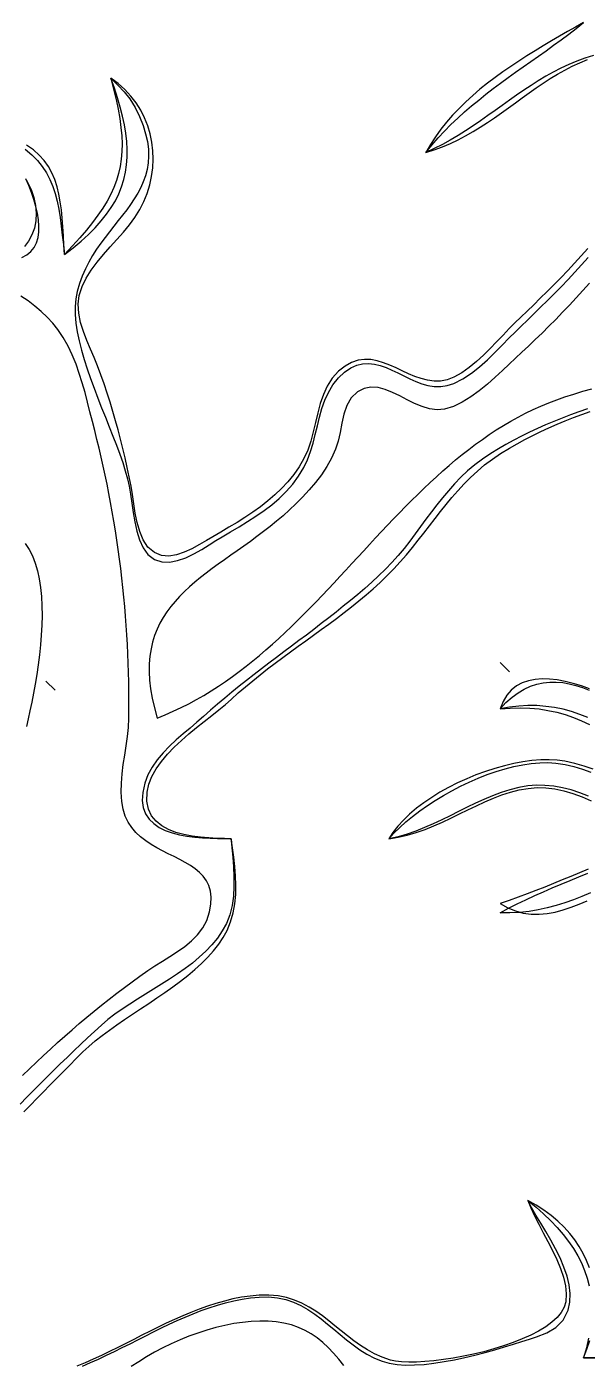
# Model space of a CAD drawing. Extents: x 0 to 411, y 0 to 483.
# Drawn here: x 258.9 to 319.4, y 117.2 to 261.5 of the extents above; entities that cross this region are included whole.
import ezdxf

# ---------------------------------------------------------------- set-up
doc = ezdxf.new("R2010")
doc.units = 0
for name, color, linetype in [('C18', 18, 'CONTINUOUS'), ('C254', 254, 'CONTINUOUS'), ('C27', 27, 'CONTINUOUS'), ('C59', 59, 'CONTINUOUS'), ('C7', 7, 'CONTINUOUS')]:
    doc.layers.add(name, color=color, linetype=linetype)

msp = doc.modelspace()

# ---------------------------------------------------------------- linework, layer by layer
at = {"layer": 'C18'}
for points in [[(320.0703, 258.4337), (319.1605, 258.1625), (318.2749, 257.8469), (317.4113, 257.4908), (316.5672, 257.0978), (315.7402, 256.6717), (314.928, 256.2162), (314.1282, 255.7352), (313.3384, 255.2323), (312.5563, 254.7114), (311.7793, 254.1761), (311.0053, 253.6302), (310.2317, 253.0775), (309.4563, 252.5217), (308.6766, 251.9665), (307.8902, 251.4158), (307.0949, 250.8733), (306.2881, 250.3427), (305.4676, 249.8278), (304.6308, 249.3323), (303.7756, 248.86), (302.8994, 248.4146), (302, 248), (302.6432, 248.794), (303.309, 249.5586), (303.9959, 250.296), (304.7021, 251.0083), (305.4264, 251.6977), (306.167, 252.3663), (306.9225, 253.0163), (307.6914, 253.6499), (308.4721, 254.2691), (309.263, 254.8763), (310.0628, 255.4734), (310.8697, 256.0627), (311.6824, 256.6464), (312.4992, 257.2265), (313.3186, 257.8053), (314.1392, 258.3849), (314.9593, 258.9674), (315.7775, 259.5551), (316.5922, 260.15), (317.4018, 260.7544), (318.2049, 261.3703), (319, 262)], [(258.774, 248.3418), (259.479, 247.7437), (260.0881, 247.1199), (260.61, 246.4688), (261.0529, 245.7885), (261.4254, 245.0774), (261.7358, 244.3336), (261.9927, 243.5555), (262.2044, 242.7413), (262.3795, 241.8892), (262.5263, 240.9976), (262.6533, 240.0646), (262.7689, 239.0884), (262.8817, 238.0675), (263, 237), (263.9486, 237.7253), (264.8191, 238.4467), (265.6131, 239.1659), (266.3323, 239.8849), (266.9783, 240.6055), (267.5528, 241.3297), (268.0575, 242.0592), (268.494, 242.796), (268.8641, 243.542), (269.1693, 244.299), (269.4114, 245.0689), (269.5921, 245.8536), (269.7129, 246.655), (269.7757, 247.475), (269.7819, 248.3154), (269.7334, 249.1781), (269.6317, 250.065), (269.4787, 250.978), (269.2758, 251.9189), (269.0248, 252.8897), (268.7274, 253.8922), (268.3852, 254.9284), (268, 256), (268.7576, 255.2554), (269.4484, 254.5423), (270.0721, 253.7734), (270.628, 252.8618), (271.1054, 251.8614), (271.481, 250.9149), (271.7605, 250.0186), (271.9496, 249.1687), (272.0542, 248.3615), (272.08, 247.5932), (272.0327, 246.8602), (271.9182, 246.1587), (271.7421, 245.4849), (271.5102, 244.8352), (271.2283, 244.2058), (270.9022, 243.593), (270.5376, 242.993), (270.1403, 242.4021), (269.716, 241.8167), (269.2705, 241.2329), (268.8095, 240.647), (268.3389, 240.0554), (267.8643, 239.4542), (267.3916, 238.8398), (266.9265, 238.2084), (266.4747, 237.5563), (266.0421, 236.8798), (265.6343, 236.1751), (265.2571, 235.4384), (264.9164, 234.6662), (264.6178, 233.8546), (264.3672, 233), (264.2167, 232.2153), (264.15, 231.3842), (264.1604, 230.5112), (264.2411, 229.6008), (264.3853, 228.6577), (264.5862, 227.6862), (264.8372, 226.691), (265.1313, 225.6766), (265.4619, 224.6475), (265.8222, 223.6083), (266.2054, 222.5635), (266.6047, 221.5177), (267.0133, 220.4753), (267.4246, 219.441), (267.8317, 218.4192), (268.2279, 217.4146), (268.6063, 216.4315), (268.9603, 215.4747), (269.283, 214.5486), (269.5678, 213.6577), (269.8077, 212.8067), (269.9961, 212), (270.1436, 211.14), (270.2742, 210.187), (270.4111, 209.1792), (270.5778, 208.155), (270.798, 207.1525), (271.0949, 206.21), (271.4921, 205.3657), (272.0131, 204.6581), (272.7165, 204.1131), (273.4954, 203.8474), (274.3294, 203.8175), (275.198, 203.9799), (276.0811, 204.2911), (276.9582, 204.7075), (277.809, 205.1856), (278.6131, 205.682), (279.3502, 206.1531), (280, 206.5555), (280.9239, 207.0977), (281.8469, 207.6427), (282.7612, 208.1985), (283.6591, 208.7733), (284.5329, 209.3753), (285.3747, 210.0126), (286.177, 210.6935), (286.932, 211.426), (287.6318, 212.2184), (288.269, 213.0788), (288.8356, 214.0154), (289.237, 214.8636), (289.5621, 215.7498), (289.8321, 216.6634), (290.0683, 217.5937), (290.2921, 218.53), (290.5246, 219.4617), (290.7872, 220.3781), (291.1011, 221.2685), (291.4877, 222.1223), (291.9682, 222.9288), (292.564, 223.6774), (293.2296, 224.3099), (293.8858, 224.7653), (294.5342, 225.0616), (295.176, 225.2173), (295.8128, 225.2505), (296.446, 225.1795), (297.0772, 225.0226), (297.7076, 224.798), (298.3389, 224.5241), (298.9723, 224.219), (299.6095, 223.9011), (300.2519, 223.5886), (300.9008, 223.2997), (301.5578, 223.0528), (302.2243, 222.8661), (302.9018, 222.7578), (303.5917, 222.7462), (304.2955, 222.8497), (305.0146, 223.0864), (305.989, 223.5799), (306.9138, 224.1899), (307.7947, 224.8883), (308.6376, 225.6471), (309.4482, 226.4381), (310.2324, 227.2333), (310.9961, 228.0046), (311.6187, 228.6184), (312.2724, 229.2563), (312.9525, 229.9169), (313.6545, 230.5992), (314.3739, 231.3017), (315.106, 232.0233), (315.8464, 232.7628), (316.5905, 233.5188), (317.3337, 234.2901), (318.0716, 235.0755), (318.7994, 235.8737), (319.5128, 236.6835)], [(258.3926, 236.6658), (258.944, 236.9572), (259.3896, 237.3249), (259.7358, 237.7621), (259.989, 238.2617), (260.1557, 238.8168), (260.2423, 239.4204), (260.2553, 240.0655), (260.2011, 240.7453), (260.0862, 241.4527), (259.917, 242.1808), (259.7, 242.9226), (259.4416, 243.6712), (259.1482, 244.4197), (258.8264, 245.161)]]:
    msp.add_lwpolyline(points, dxfattribs=at)
at = {"layer": 'C254'}
for points in [[(319.4184, 220.3464), (318.5014, 220.0338), (317.5921, 219.7057), (316.691, 219.3618), (315.7982, 219.002), (314.9143, 218.6261), (314.0394, 218.2339), (313.174, 217.8254), (312.3184, 217.4003), (311.4729, 216.9586), (310.6379, 216.4999), (309.8137, 216.0243), (309.0007, 215.5316), (308.109, 214.9392), (307.2771, 214.3118), (306.4985, 213.6528), (305.7669, 212.9656), (305.076, 212.2537), (304.4193, 211.5206), (303.7905, 210.7696), (303.1833, 210.0044), (302.5913, 209.2283), (302.008, 208.4447), (301.4272, 207.6573), (300.8424, 206.8694), (300.2474, 206.0844), (299.6357, 205.3059), (299.0009, 204.5373), (298.3368, 203.7821), (297.6369, 203.0437), (296.895, 202.3256), (296.1529, 201.6512), (295.4002, 200.9879), (294.6377, 200.3348), (293.8663, 199.6907), (293.0871, 199.0547), (292.3008, 198.4259), (291.5085, 197.803), (290.711, 197.1853), (289.9093, 196.5716), (289.1042, 195.9609), (288.2968, 195.3524), (287.4879, 194.7448), (286.6784, 194.1373), (285.8693, 193.5288), (285.0614, 192.9183), (284.2558, 192.3049), (283.4533, 191.6874), (282.6548, 191.0649), (281.8614, 190.4365), (281.0738, 189.801), (280.293, 189.1575), (279.5199, 188.505), (278.7555, 187.8424), (278.0007, 187.1689), (277.298, 186.5531), (276.5601, 185.9318), (275.8058, 185.2985), (275.0542, 184.6467), (274.3243, 183.9701), (273.6349, 183.2623), (273.005, 182.5168), (272.4535, 181.7271), (271.9996, 180.887), (271.662, 179.9899), (271.4421, 178.9936), (271.395, 178.1147), (271.5053, 177.3458), (271.7577, 176.6795), (272.1368, 176.1084), (272.6273, 175.6251), (273.214, 175.2224), (273.8815, 174.8927), (274.6146, 174.6288), (275.3978, 174.4233), (276.2159, 174.2688), (277.0536, 174.1579), (277.8956, 174.0833), (278.7265, 174.0375), (279.5311, 174.0133), (280.294, 174.0032), (281, 174)], [(319.4841, 187.06), (318.608, 187.4067), (317.7142, 187.7032), (316.8033, 187.9473), (315.8761, 188.1367), (314.9329, 188.2692), (313.9745, 188.3425), (313.0014, 188.3545), (312.0142, 188.3029), (311.0135, 188.1855), (310, 188), (310.6402, 188.6718), (311.2901, 189.247), (311.9489, 189.7295), (312.6159, 190.123), (313.2906, 190.4314), (313.9723, 190.6586), (314.6602, 190.8085), (315.3537, 190.8849), (316.0522, 190.8917), (316.755, 190.8328), (317.4613, 190.712), (318.1707, 190.5332), (318.8823, 190.3002), (319.5955, 190.0169)], [(313, 179.682), (312.0197, 179.5102), (311.0582, 179.2707), (310.1126, 178.9726), (309.1801, 178.6252), (308.258, 178.2379), (307.3434, 177.82), (306.4337, 177.3807), (305.5259, 176.9293), (304.6173, 176.4752), (303.705, 176.0276), (302.7864, 175.5958), (301.8587, 175.1892), (300.9189, 174.817), (299.9644, 174.4885), (298.9923, 174.2131), (298, 174), (298.5554, 174.6014), (299.1723, 175.2043), (299.8456, 175.8051), (300.5705, 176.4002), (301.3419, 176.986), (302.1551, 177.5589), (303.005, 178.1152), (303.8867, 178.6513), (304.7952, 179.1637), (305.7258, 179.6486), (306.6733, 180.1026), (307.6329, 180.5219), (308.5997, 180.903), (309.5687, 181.2423), (310.535, 181.5361), (311.4937, 181.7808), (312.4398, 181.9729), (313.3684, 182.1086), (314.2746, 182.1844), (315.1534, 182.1967), (316, 182.1419), (317.0082, 181.9893), (317.9725, 181.7652), (318.9007, 181.4845), (319.8007, 181.1626)], [(319.5542, 178.599), (318.6183, 178.9529), (317.6754, 179.2513), (316.7297, 179.4877), (315.7853, 179.6555), (314.8462, 179.7482), (313.9164, 179.7593), (313, 179.6821)], [(281, 174), (281.0693, 173.0123), (281.1528, 171.9913), (281.2306, 170.9484), (281.2832, 169.8951), (281.2909, 168.8426), (281.2341, 167.8024), (281.093, 166.7859), (280.8482, 165.8045), (280.4799, 164.8696)], [(319.7424, 168.1653), (318.8323, 167.7796), (317.9147, 167.4184), (316.9872, 167.0867), (316.0471, 166.7893), (315.0919, 166.5312), (314.1191, 166.3172), (313.1261, 166.1521), (312.1102, 166.041), (311.069, 165.9887), (310, 166), (310.9227, 166.4966), (311.8534, 166.9692), (312.7911, 167.4211), (313.7346, 167.8557), (314.683, 168.2764), (315.6353, 168.6864), (316.5905, 169.0893), (317.5475, 169.4882), (318.5055, 169.8865), (319.4633, 170.2877)], [(280.4799, 164.8695), (280.0331, 164.051), (279.5093, 163.2802), (278.9163, 162.5526), (278.2619, 161.864), (277.5538, 161.2101), (276.7998, 160.5864), (276.0077, 159.9888), (275.1852, 159.4128), (274.3401, 158.8542), (273.4802, 158.3087), (272.6133, 157.7719), (271.7471, 157.2395), (270.8893, 156.7071), (270.0479, 156.1706), (269.2304, 155.6255), (268.4448, 155.0675), (267.6987, 154.4924), (267, 153.8958), (266.2467, 153.2093), (265.498, 152.5184), (264.7538, 151.823), (264.0139, 151.1234), (263.2783, 150.4195), (262.5468, 149.7117), (261.8193, 148.9999), (261.0956, 148.2843), (260.3757, 147.5651), (259.6594, 146.8423), (258.9466, 146.1162), (258.2372, 145.3868)], [(297.2854, 117.6419), (298.042, 117.4285), (298.8829, 117.2962), (299.7969, 117.238), (300.7727, 117.2469), (301.7989, 117.3159), (302.8643, 117.438), (303.9577, 117.6062), (305.0676, 117.8133), (306.1828, 118.0526), (307.2921, 118.3168), (308.3841, 118.5991), (309.4476, 118.8924), (310.4711, 119.1896), (311.4436, 119.4839), (312.3536, 119.7681), (313.1899, 120.0353), (313.9413, 120.2785), (315.0382, 120.7096), (316.0069, 121.2966), (316.7921, 122.0919), (317.3387, 123.1481), (317.5397, 124.0264), (317.5741, 124.94), (317.463, 125.881), (317.2276, 126.841), (316.889, 127.812), (316.4683, 128.7858), (315.9867, 129.7544), (315.4652, 130.7095), (314.925, 131.6432), (314.3873, 132.5472), (313.8731, 133.4134), (313.4036, 134.2337), (313, 135), (313.8779, 134.2636), (314.6984, 133.5292), (315.4609, 132.7943), (316.1649, 132.0566), (316.8097, 131.3139), (317.3948, 130.5639), (317.9197, 129.8042), (318.3837, 129.0325), (318.7863, 128.2465), (319.1269, 127.444), (319.405, 126.6226), (319.62, 125.78)], [(264.9645, 117.1342), (265.8258, 117.5018), (266.6826, 117.8872), (267.5359, 118.2873), (268.3862, 118.6989), (269.2342, 119.1191), (270.0808, 119.5446), (270.9265, 119.9725), (271.7722, 120.3996), (272.6184, 120.8228), (273.4661, 121.2391), (274.3157, 121.6453), (275.1681, 122.0384), (276.024, 122.4153), (276.884, 122.7728), (277.7489, 123.1079), (278.6194, 123.4175), (279.4963, 123.6985), (280.3801, 123.9478), (281.2717, 124.1623), (282.1717, 124.3389), (283.0809, 124.4746), (284, 124.5663), (285.0279, 124.5847), (285.9858, 124.49), (286.8815, 124.294), (287.7228, 124.0088), (288.5176, 123.6464), (289.2737, 123.2188), (289.9991, 122.738), (290.7014, 122.2159), (291.3887, 121.6646), (292.0687, 121.0961), (292.7493, 120.5223), (293.4384, 119.9553), (294.1438, 119.4071), (294.8733, 118.8897), (295.6349, 118.415), (296.4363, 117.995), (297.2855, 117.6419)], [(319.5529, 120.1504), (319.3102, 119.095), (319, 118), (336, 118)]]:
    msp.add_lwpolyline(points, dxfattribs=at)
at = {"layer": 'C27'}
for points in [[(319.6638, 233.9174), (318.9456, 233.1105), (318.2179, 232.3139), (317.4833, 231.5288), (316.7444, 230.7563), (316.0036, 229.9976), (315.2637, 229.2539), (314.5272, 228.5263), (313.7967, 227.816), (313.0746, 227.124), (312.3636, 226.4517), (311.6663, 225.8001), (310.9853, 225.1705), (310.2475, 224.4835), (309.4609, 223.7541), (308.6306, 223.0145), (307.7617, 222.2973), (306.859, 221.635), (305.9279, 221.0601), (304.9731, 220.6051), (304, 220.3024), (303.201, 220.2308), (302.3976, 220.3386), (301.5919, 220.5844), (300.7861, 220.9267), (299.9824, 221.3241), (299.183, 221.7351), (298.3902, 222.1183), (297.6062, 222.4324), (296.8333, 222.6358), (296.0735, 222.6872), (295.3292, 222.5451), (294.6026, 222.1682), (293.9439, 221.5213), (293.4801, 220.7113), (293.1592, 219.7892), (292.929, 218.806), (292.7375, 217.8127), (292.5326, 216.8603), (292.2623, 216), (291.8237, 215.036), (291.3103, 214.1205), (290.7315, 213.2485), (290.097, 212.4149), (289.4165, 211.6145), (288.6996, 210.8423), (287.956, 210.0933), (287.2773, 209.4479), (286.5879, 208.8292), (285.89, 208.2348), (285.1859, 207.6624), (284.4779, 207.1097), (283.7682, 206.5743), (283.0591, 206.0539), (282.353, 205.5461), (281.652, 205.0487), (280.9585, 204.5593), (280.2748, 204.0756), (279.603, 203.5951), (278.9455, 203.1157), (278.3046, 202.635), (277.6825, 202.1506), (277.0815, 201.6602), (276.5039, 201.1614), (275.952, 200.652), (275.428, 200.1296), (274.9342, 199.5919), (274.4729, 199.0365), (274.0464, 198.4611), (273.6569, 197.8634), (273.3068, 197.2411), (272.9982, 196.5917), (272.7335, 195.913), (272.5149, 195.2027), (272.3448, 194.4583), (272.2254, 193.6776), (272.1589, 192.8583), (272.1477, 191.998), (272.194, 191.0944), (272.3001, 190.1451), (272.4683, 189.1478), (272.7008, 188.1002), (273, 187), (273.8766, 187.3544), (274.7376, 187.7319), (275.5834, 188.1315), (276.4146, 188.5525), (277.2318, 188.9941), (278.0354, 189.4553), (278.8259, 189.9356), (279.604, 190.4339), (280.3702, 190.9496), (281.1249, 191.4818), (281.8688, 192.0297), (282.6023, 192.5925), (283.3261, 193.1694), (284.0405, 193.7596), (284.7462, 194.3623), (285.4437, 194.9767), (286.1335, 195.602), (286.8162, 196.2373), (287.4923, 196.8819), (288.1623, 197.5349), (288.8268, 198.1956), (289.4863, 198.8631), (290.1413, 199.5367), (290.7924, 200.2155), (291.4401, 200.8988), (292.0849, 201.5856), (292.7274, 202.2753), (293.3681, 202.967), (294.0075, 203.6598), (294.6462, 204.3531), (295.2848, 205.046), (295.9236, 205.7376), (296.5633, 206.4272), (297.2045, 207.114), (297.8476, 207.7971), (298.4931, 208.4759), (299.1417, 209.1493), (299.7938, 209.8167), (300.45, 210.4772), (301.1109, 211.1301), (301.7768, 211.7745), (302.4485, 212.4096), (303.1263, 213.0346), (303.811, 213.6488), (304.5029, 214.2512), (305.2026, 214.8411), (305.9107, 215.4178), (306.6276, 215.9803), (307.354, 216.5278), (308.0903, 217.0597), (308.8372, 217.575), (309.595, 218.0729), (310.3644, 218.5528), (311.1459, 219.0136), (311.9401, 219.4547), (312.7474, 219.8752), (313.5684, 220.2744), (314.4036, 220.6514), (315.2536, 221.0054), (316.1188, 221.3356), (317, 221.6412), (317.9615, 221.9496), (318.9276, 222.2427), (319.8981, 222.5208)], [(310, 193), (311, 192), (310, 193)]]:
    msp.add_lwpolyline(points, dxfattribs=at)
at = {"layer": 'C59'}
for points in [[(258.4768, 148.4614), (259.2218, 149.1845), (259.9726, 149.9018), (260.7293, 150.6131), (261.492, 151.3181), (262.2608, 152.0165), (263.0358, 152.7081), (263.8171, 153.3924), (264.6048, 154.0694), (265.399, 154.7386), (266.1998, 155.3998), (267.0073, 156.0527), (267.8216, 156.6971), (268.6429, 157.3326), (269.4712, 157.9591), (270.3066, 158.5761), (271.1492, 159.1834), (271.9992, 159.7808), (272.7675, 160.2884), (273.5711, 160.7883), (274.3881, 161.2937), (275.197, 161.818), (275.976, 162.3743), (276.7033, 162.9759), (277.3574, 163.6361), (277.9164, 164.368), (278.3588, 165.185), (278.6628, 166.1003), (278.8076, 166.9308), (278.8367, 167.6747), (278.7594, 168.3397), (278.5851, 168.9337), (278.3232, 169.4645), (277.9831, 169.9401), (277.5742, 170.3683), (277.1058, 170.7568), (276.5874, 171.1137), (276.0283, 171.4467), (275.4379, 171.7637), (274.8256, 172.0726), (274.2008, 172.3811), (273.5729, 172.6973), (272.9512, 173.0288), (272.3452, 173.3837), (271.7642, 173.7697), (271.2177, 174.1947), (270.7149, 174.6666), (270.2653, 175.1931), (269.8783, 175.7823), (269.5633, 176.4419), (269.3296, 177.1797), (269.1867, 178.0038), (269.1255, 178.9992), (269.1452, 179.9974), (269.2268, 180.9978), (269.3511, 181.9994), (269.499, 183.0016), (269.6515, 184.0035), (269.7895, 185.0044), (269.894, 186.0034), (269.9459, 187), (269.9597, 187.9692), (269.9641, 188.9466), (269.9592, 189.9315), (269.9449, 190.9232), (269.9214, 191.9212), (269.8886, 192.9248), (269.8467, 193.9333), (269.7958, 194.9462), (269.7358, 195.9629), (269.6669, 196.9826), (269.5891, 198.0048), (269.5025, 199.0289), (269.4072, 200.0542), (269.3031, 201.08), (269.1904, 202.1058), (269.0692, 203.1309), (268.9394, 204.1548), (268.8013, 205.1767), (268.6547, 206.196), (268.4998, 207.2122), (268.3367, 208.2245), (268.1653, 209.2324), (267.9859, 210.2352), (267.7984, 211.2324), (267.6029, 212.2232), (267.3994, 213.207), (267.1881, 214.1833), (266.969, 215.1513), (266.7421, 216.1106), (266.5075, 217.0603), (266.2654, 218), (266.0104, 218.9958), (265.757, 220.0158), (265.4975, 221.0516), (265.2244, 222.0946), (264.9301, 223.1366), (264.6071, 224.169), (264.2478, 225.1833), (263.8448, 226.1713), (263.3903, 227.1243), (262.8769, 228.0339), (262.297, 228.8919), (261.7487, 229.5769), (261.1498, 230.2271), (260.5031, 230.844), (259.8118, 231.4292), (259.0788, 231.9841), (258.3071, 232.5103)], [(258.7507, 205.8154), (259.1808, 205.1867), (259.5463, 204.4843), (259.8505, 203.7149), (260.0971, 202.8852), (260.2895, 202.002), (260.4313, 201.0719), (260.526, 200.1018), (260.5772, 199.0984), (260.5885, 198.0683), (260.5632, 197.0183), (260.505, 195.9552), (260.4174, 194.8857), (260.3039, 193.8165), (260.1682, 192.7543), (260.0136, 191.7059), (259.8437, 190.6779), (259.6621, 189.6772), (259.4723, 188.7105), (259.2779, 187.7844), (259.0823, 186.9058), (258.8892, 186.0813)], [(261, 191), (262, 190), (261, 191)], [(293.1319, 117.201), (292.5972, 117.8857), (292.0408, 118.5267), (291.4636, 119.121), (290.8662, 119.6657), (290.2492, 120.1577), (289.6135, 120.5942), (288.9598, 120.9722), (288.2443, 121.3003), (287.4841, 121.5608), (286.6833, 121.756), (285.8463, 121.8886), (284.9774, 121.9612), (284.0807, 121.9764), (283.1606, 121.9366), (282.2214, 121.8446), (281.2673, 121.7029), (280.3027, 121.5141), (279.3317, 121.2807), (278.3586, 121.0054), (277.3878, 120.6907), (276.4235, 120.3392), (275.4699, 119.9534), (274.5315, 119.5361), (273.6123, 119.0897), (272.7168, 118.6168), (271.8491, 118.12), (271.0136, 117.6019), (270.2145, 117.0651)]]:
    msp.add_lwpolyline(points, dxfattribs=at)
at = {"layer": 'C7'}
for points in [[(319, 262), (318.1504, 261.5178), (317.2883, 261.0273), (316.4166, 260.5275), (315.5383, 260.0175), (314.6565, 259.4963), (313.774, 258.963), (312.8939, 258.4166), (312.0191, 257.8561), (311.1526, 257.2807), (310.2974, 256.6893), (309.4565, 256.0809), (308.6328, 255.4547), (307.8294, 254.8097), (307.0492, 254.1449), (306.2951, 253.4594), (305.5702, 252.7522), (304.8774, 252.0223), (304.2198, 251.2688), (303.6002, 250.4908), (303.0218, 249.6873), (302.4873, 248.8573), (302, 248), (302.904, 248.2747), (303.7823, 248.5946), (304.6371, 248.9555), (305.4708, 249.3532), (306.2855, 249.7834), (307.0835, 250.2421), (307.8671, 250.725), (308.6386, 251.2279), (309.4001, 251.7466), (310.1541, 252.2769), (310.9027, 252.8146), (311.6482, 253.3555), (312.3929, 253.8955), (313.1391, 254.4302), (313.8889, 254.9556), (314.6447, 255.4673), (315.4088, 255.9613), (316.1833, 256.4334), (316.9706, 256.8792), (317.7729, 257.2947), (318.5925, 257.6756), (319.4317, 258.0177)], [(264.5979, 232.5756), (264.8983, 233.5246), (265.3353, 234.4373), (265.8828, 235.3186), (266.5145, 236.173), (267.2043, 237.0054), (267.9258, 237.8203), (268.6529, 238.6225), (269.3594, 239.4167), (270.019, 240.2076), (270.6057, 241), (271.1233, 241.8343), (271.5619, 242.6979), (271.9217, 243.5851), (272.2027, 244.4906), (272.4054, 245.4087), (272.5298, 246.3341), (272.5763, 247.2612), (272.5449, 248.1845), (272.436, 249.0985), (272.2497, 249.9977), (271.9862, 250.8767), (271.6458, 251.7299), (271.2287, 252.5518), (270.7351, 253.3369), (270.1652, 254.0798), (269.5193, 254.7749), (268.7974, 255.4168), (268, 256), (268.304, 254.8208), (268.5669, 253.7064), (268.7872, 252.6516), (268.9634, 251.651), (269.0943, 250.6996), (269.1783, 249.792), (269.2141, 248.9232), (269.2002, 248.0879), (269.1352, 247.2809), (269.0178, 246.4971), (268.8465, 245.7311), (268.6198, 244.9778), (268.3364, 244.2321), (267.9949, 243.4886), (267.5938, 242.7423), (267.1317, 241.9879), (266.6073, 241.2201), (266.0191, 240.4339), (265.3656, 239.624), (264.6456, 238.7851), (263.8575, 237.9122), (263, 237), (262.9394, 238.0142), (262.8846, 239.0028), (262.8273, 239.9641), (262.7591, 240.8965), (262.6718, 241.7983), (262.5569, 242.668), (262.4061, 243.5038), (262.2112, 244.3042), (261.9638, 245.0675), (261.6555, 245.7921), (261.2781, 246.4764), (260.8232, 247.1187), (260.2824, 247.7174), (259.6475, 248.2709), (258.9102, 248.7775)], [(258.9184, 245.0239), (259.402, 243.9953), (259.7015, 243.1449), (259.8831, 242.2895), (259.9501, 241.4436), (259.9056, 240.6219), (259.7528, 239.839), (259.4949, 239.1094), (259.1352, 238.448), (258.6769, 237.8691)], [(319.4753, 237.6526), (318.7647, 236.8423), (318.0382, 236.044), (317.3009, 235.2591), (316.5578, 234.4887), (315.8138, 233.7341), (315.0737, 232.9966), (314.3427, 232.2775), (313.6257, 231.5779), (312.9275, 230.8991), (312.2532, 230.2425), (311.6077, 229.6093), (310.9961, 229.0007), (310.3209, 228.3067), (309.6325, 227.5839), (308.9271, 226.852), (308.201, 226.131), (307.4505, 225.4405), (306.6717, 224.8004), (305.861, 224.2305), (305.0146, 223.7507), (304.2939, 223.4711), (303.5829, 223.3372), (302.8804, 223.3286), (302.1852, 223.4249), (301.4962, 223.6058), (300.8121, 223.8509), (300.1319, 224.1399), (299.4542, 224.4524), (298.778, 224.7681), (298.1021, 225.0667), (297.4253, 225.3277), (296.7464, 225.5309), (296.0642, 225.6559), (295.3777, 225.6824), (294.6856, 225.5899), (293.9867, 225.3582), (293.2799, 224.967), (292.564, 224.3958), (291.8881, 223.6429), (291.3555, 222.7995), (290.9375, 221.8839), (290.6059, 220.9145), (290.3321, 219.9099), (290.0877, 218.8885), (289.8443, 217.8687), (289.5734, 216.869), (289.2466, 215.9079), (288.8356, 215.0038), (288.3138, 214.1111), (287.7337, 213.2754), (287.1007, 212.4921), (286.4198, 211.7568), (285.6963, 211.065), (284.9354, 210.4122), (284.1423, 209.7939), (283.3223, 209.2057), (282.4805, 208.6432), (281.6222, 208.1019), (280.7525, 207.5772), (279.8767, 207.0647), (279, 206.5601), (278.3119, 206.152), (277.558, 205.7039), (276.7571, 205.2637), (275.9278, 204.8787), (275.089, 204.5967), (274.2593, 204.4654), (273.4576, 204.5323), (272.7026, 204.845), (272.0131, 205.4513), (271.5014, 206.2197), (271.1223, 207.1099), (270.8465, 208.0821), (270.6451, 209.0969), (270.489, 210.1145), (270.3489, 211.0954), (270.1959, 212), (269.9878, 213.0223), (269.7696, 214.0405), (269.5408, 215.0546), (269.3011, 216.0649), (269.0499, 217.0713), (268.7868, 218.0741), (268.5113, 219.0733), (268.2231, 220.069), (267.9217, 221.0614), (267.6066, 222.0506), (267.2773, 223.0367), (266.9335, 224.0198), (266.5748, 225), (266.224, 225.8702), (265.8292, 226.7839), (265.4271, 227.7302), (265.0546, 228.6985), (264.7485, 229.6778), (264.5458, 230.6576), (264.4833, 231.6271), (264.598, 232.5756)], [(271.9212, 179.0154), (272.1082, 179.8758), (272.4397, 180.7152), (272.8972, 181.5331), (273.4624, 182.3294), (274.1169, 183.1035), (274.8424, 183.8553), (275.6205, 184.5844), (276.4329, 185.2904), (277.2613, 185.973), (278.0872, 186.632), (278.8924, 187.267), (279.6585, 187.8776), (280.3671, 188.4636), (281, 189.0246), (281.7552, 189.711), (282.5262, 190.3804), (283.3111, 191.0345), (284.1081, 191.6754), (284.9154, 192.3047), (285.7313, 192.9244), (286.554, 193.5363), (287.3817, 194.1422), (288.2127, 194.7441), (289.045, 195.3438), (289.8771, 195.9432), (290.707, 196.544), (291.533, 197.1482), (292.3533, 197.7576), (293.1662, 198.3741), (293.9698, 198.9995), (294.7624, 199.6357), (295.5422, 200.2846), (296.3074, 200.9479), (297.0563, 201.6276), (297.787, 202.3256), (298.5294, 203.0806), (299.2336, 203.8454), (299.9052, 204.6177), (300.5502, 205.3952), (301.1744, 206.1755), (301.7837, 206.9564), (302.3837, 207.7356), (302.9806, 208.5108), (303.5799, 209.2798), (304.1877, 210.0402), (304.8097, 210.7897), (305.4518, 211.5261), (306.1199, 212.247), (306.8197, 212.9502), (307.5571, 213.6334), (308.338, 214.2943), (309.1682, 214.9306), (310.0536, 215.54), (311, 216.1203), (311.8347, 216.5907), (312.6789, 217.0441), (313.5323, 217.4806), (314.3946, 217.9003), (315.2653, 218.3035), (316.1444, 218.6902), (317.0313, 219.0606), (317.926, 219.4148), (318.828, 219.7531), (319.737, 220.0754)], [(319.6491, 190.1634), (318.7722, 190.4738), (317.8968, 190.7404), (317.0298, 190.9562), (316.1781, 191.1143), (315.3483, 191.2078), (314.5475, 191.2297), (313.7823, 191.1732), (313.0597, 191.0313), (312.3865, 190.7971), (311.7694, 190.4638), (311.2154, 190.0243), (310.7313, 189.4717), (310.3239, 188.7993), (310, 188), (311.1017, 188.0894), (312.1678, 188.1155), (313.2002, 188.0806), (314.2008, 187.9871), (315.1716, 187.8373), (316.1145, 187.6338), (317.0315, 187.3788), (317.9245, 187.0748), (318.7955, 186.724), (319.6464, 186.329)], [(320.0593, 181.497), (319.0751, 181.8309), (318.0584, 182.1211), (317, 182.3526), (316.1767, 182.4643), (315.3054, 182.5112), (314.3928, 182.4959), (313.4454, 182.4211), (312.4698, 182.2895), (311.4728, 182.1039), (310.4609, 181.867), (309.4407, 181.5814), (308.4189, 181.25), (307.4021, 180.8754), (306.3969, 180.4603), (305.41, 180.0074), (304.4478, 179.5195), (303.5172, 178.9993), (302.6246, 178.4495), (301.7768, 177.8728), (300.9804, 177.2719), (300.2418, 176.6496), (299.5679, 176.0085), (298.9652, 175.3514), (298.4404, 174.681), (298, 174), (299.0025, 174.1446), (299.9861, 174.3641), (300.9531, 174.648), (301.9058, 174.9858), (302.8463, 175.367), (303.7769, 175.7811), (304.6998, 176.2177), (305.6173, 176.6662), (306.5316, 177.1162), (307.4449, 177.5573), (308.3596, 177.9788), (309.2778, 178.3704), (310.2017, 178.7216), (311.1336, 179.0219), (312.0758, 179.2607), (313.0305, 179.4277), (314, 179.5123), (314.9509, 179.4954), (315.9144, 179.3754), (316.8865, 179.1635), (317.8632, 178.8711), (318.8405, 178.5093), (319.8143, 178.0896)], [(280.5408, 164.1041), (280.9305, 165.0437), (281.2085, 166.0071), (281.3881, 166.9894), (281.4825, 167.9861), (281.5049, 168.9922), (281.4685, 170.0031), (281.3866, 171.0141), (281.2724, 172.0204), (281.1391, 173.0172), (281, 174), (280.2659, 174.0102), (279.4543, 174.0319), (278.5878, 174.0755), (277.6892, 174.1515), (276.781, 174.2705), (275.8861, 174.4431), (275.0269, 174.6797), (274.2263, 174.9909), (273.5069, 175.3873), (272.8914, 175.8793), (272.4024, 176.4777), (272.0625, 177.1927), (271.8946, 178.0351), (271.9213, 179.0154)], [(319.4988, 170.7286), (318.5696, 170.3309), (317.6388, 169.9374), (316.7051, 169.5485), (315.7676, 169.1649), (314.8251, 168.7869), (313.8765, 168.4151), (312.9208, 168.05), (311.9568, 167.6921), (310.9836, 167.3419), (310, 167), (310.8249, 166.5383), (311.6605, 166.2029), (312.5054, 165.9842), (313.3578, 165.8729), (314.2164, 165.8595), (315.0794, 165.9347), (315.9454, 166.089), (316.8128, 166.313), (317.68, 166.5973), (318.5455, 166.9325), (319.4077, 167.3092)], [(258.635, 144.5413), (259.3319, 145.2646), (260.0312, 145.9864), (260.7329, 146.7066), (261.4371, 147.4254), (262.144, 148.1426), (262.8537, 148.8583), (263.5661, 149.5725), (264.2815, 150.285), (265, 150.9961), (265.6403, 151.595), (266.3334, 152.1862), (267.0725, 152.771), (267.8508, 153.3513), (268.6616, 153.9287), (269.4982, 154.5047), (270.3537, 155.0811), (271.2215, 155.6595), (272.0947, 156.2414), (272.9666, 156.8286), (273.8305, 157.4227), (274.6796, 158.0254), (275.5071, 158.6382), (276.3064, 159.2629), (277.0705, 159.901), (277.7929, 160.5542), (278.4666, 161.2241), (279.0851, 161.9124), (279.6414, 162.6207), (280.1289, 163.3507), (280.5409, 164.1041)], [(319.6498, 127.7242), (319.3425, 128.5117), (318.9752, 129.2777), (318.5479, 130.021), (318.0609, 130.7404), (317.5145, 131.4345), (316.9089, 132.1022), (316.2443, 132.7421), (315.5208, 133.3531), (314.7388, 133.9339), (313.8984, 134.4833), (313, 135), (313.3186, 134.1939), (313.7171, 133.3375), (314.1727, 132.4401), (314.6627, 131.511), (315.1643, 130.5595), (315.6549, 129.5951), (316.1117, 128.627), (316.512, 127.6646), (316.8331, 126.7172), (317.0523, 125.7942), (317.1469, 124.9049), (317.0941, 124.0586), (316.9226, 123.4798), (316.6082, 122.9211), (316.1627, 122.3835), (315.5983, 121.8681), (314.9268, 121.376), (314.1601, 120.9084), (313.3104, 120.4663), (312.3894, 120.0508), (311.4093, 119.6632), (310.3819, 119.3044), (309.3192, 118.9756), (308.2332, 118.678), (307.1358, 118.4126), (306.039, 118.1805), (304.9549, 117.9829), (303.8952, 117.8209), (302.8721, 117.6955), (301.8974, 117.608), (300.9831, 117.5593), (300.1413, 117.5507), (299.3837, 117.5832), (298.7226, 117.658), (298.1697, 117.7762), (297.2884, 118.0726), (296.4614, 118.4385), (295.6807, 118.8628), (294.938, 119.3345), (294.2253, 119.8426), (293.5345, 120.3762), (292.8575, 120.9244), (292.1861, 121.476), (291.5123, 122.0202), (290.8279, 122.5459), (290.1248, 123.0423), (289.395, 123.4983), (288.6303, 123.9029), (287.8227, 124.2452), (286.9639, 124.5142), (286.0459, 124.6989), (285.0606, 124.7883), (284, 124.7716), (283.0492, 124.6828), (282.109, 124.5466), (281.1784, 124.3663), (280.2569, 124.1454), (279.3435, 123.8872), (278.4376, 123.5953), (277.5384, 123.2729), (276.6451, 122.9235), (275.757, 122.5506), (274.8733, 122.1574), (273.9933, 121.7475), (273.1162, 121.3243), (272.2412, 120.8911), (271.3677, 120.4513), (270.4948, 120.0085), (269.6218, 119.5659), (268.7479, 119.1271), (267.8724, 118.6953), (266.9946, 118.2741), (266.1136, 117.8668), (265.2287, 117.4768), (264.3392, 117.1076)], [(336, 118), (319, 118), (319.3684, 118.9416), (319.6742, 119.8754)]]:
    msp.add_lwpolyline(points, dxfattribs=at)

doc.saveas('drawing.dxf')
